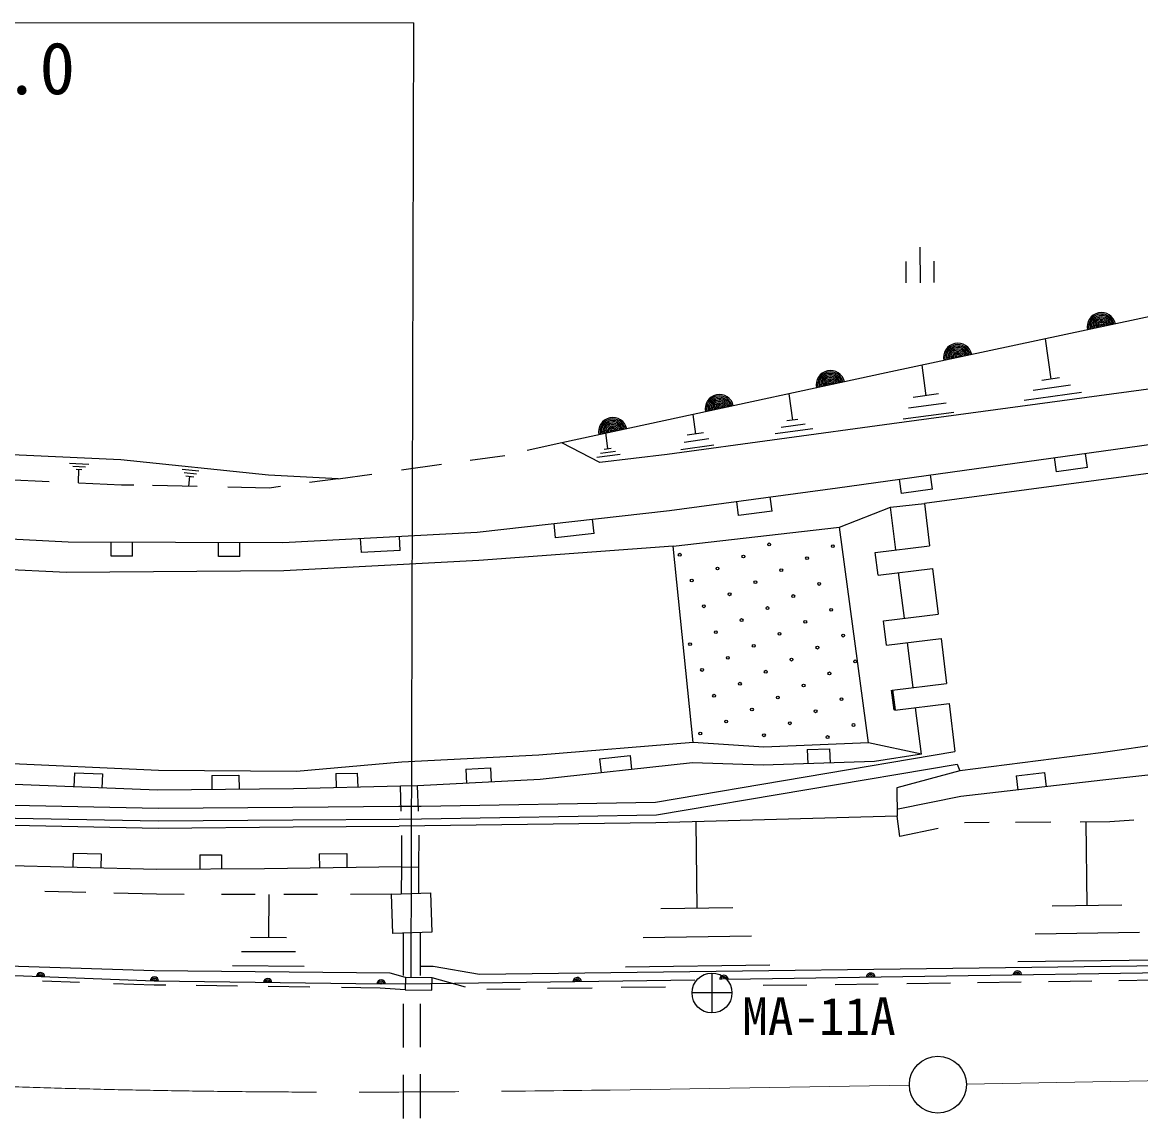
# Model space of a CAD drawing. Units: millimetres, scale not verified. Extents: x 40000 to 680000, y 20000 to 380000.
# Drawn here: x 235537 to 274798, y 274169 to 312677 of the extents above; entities that cross this region are included whole.
import ezdxf
from ezdxf.enums import TextEntityAlignment as Align

# ---------------------------------------------------------------- set-up
doc = ezdxf.new("R2010")
doc.units = ezdxf.units.MM
doc.header["$LTSCALE"] = 1000
doc.linetypes.add('CHAIN', pattern=[18.5, 12, -1.5, 3.5, -1.5])
for name, color, linetype, lineweight in [('M-BGD', 7, 'Continuous', 25), ('M-BMK', 2, 'CHAIN', 13), ('M-BMK-SRVR', 3, 'Continuous', 25), ('M-STR-STR3', 7, 'Continuous', 25), ('M-TTL-FRAM', 2, 'Continuous', 50)]:
    doc.layers.add(name, color=color, linetype=linetype, lineweight=lineweight)
doc.styles.add('ＭＳ ゴシック', font='')
doc.styles.get('ＭＳ ゴシック').set_extended_font_data('MS Gothic')

msp = doc.modelspace()

# ---------------------------------------------------------------- linework, layer by layer
at = {"layer": 'M-BGD'}
for p, q in [((267046, 304783), (267053, 303533)), ((266549, 304280), (266553, 303530)), ((267553, 303536), (267549, 304286)), ((275942, 302519), (265858, 300369)), ((271444, 301558), (271644, 300148)), ((265858, 300369), (258059, 298685)), ((267112, 300633), (267262, 299563)), ((276313, 299959), (266061, 298572)), ((271944, 300188), (271334, 300098)), ((262444, 299628), (262574, 298708)), ((267702, 299623), (266812, 299503)), ((272724, 299678), (270704, 299398)), ((272334, 299938), (271024, 299748)), ((267972, 299303), (266642, 299123)), ((259072, 298903), (259172, 298213)), ((268242, 298973), (266462, 298733)), ((258059, 298685), (254475, 297907)), ((266061, 298572), (258178, 297501)), ((263284, 298398), (261964, 298218)), ((263024, 298568), (262174, 298448)), ((262764, 298728), (262374, 298678)), ((264157, 296325), (280478, 298601)), ((256014, 298268), (256084, 297698)), ((259632, 298043), (258772, 297923)), ((259452, 298253), (258882, 298173)), ((238993, 297310), (229754, 297742)), ((254475, 297907), (253258, 297639)), ((255815, 297212), (254475, 297907)), ((256364, 297608), (255834, 297538)), ((256204, 297708), (255964, 297678)), ((259812, 297823), (258652, 297663)), ((244178, 296769), (238993, 297310)), ((251255, 297295), (252481, 297467)), ((256524, 297498), (255704, 297398)), ((258178, 297501), (255815, 297212)), ((280737, 297595), (267205, 295779)), ((271842, 296892), (271773, 297387)), ((272930, 297043), (272861, 297538)), ((237194, 297188), (237874, 297158)), ((237314, 297088), (237754, 297068)), ((237424, 296978), (237624, 296968)), ((237504, 296498), (237524, 296978)), ((241152, 296983), (241732, 296923)), ((241212, 296863), (241652, 296823)), ((248849, 296958), (250250, 297154)), ((272930, 297043), (271842, 296892)), ((236477, 296540), (234989, 296607)), ((239013, 296426), (237511, 296493)), ((239445, 296417), (239013, 296426)), ((241272, 296743), (241562, 296713)), ((241382, 296373), (241422, 296733)), ((246620, 296646), (244178, 296769)), ((246620, 296646), (245618, 296511)), ((246620, 296646), (247802, 296811)), ((266402, 296133), (266333, 296628)), ((267490, 296285), (267421, 296780)), ((241675, 296371), (240100, 296404)), ((244200, 296320), (242755, 296349)), ((244605, 296374), (244200, 296320)), ((258256, 295525), (264157, 296325)), ((267490, 296285), (266402, 296133)), ((260683, 295350), (260616, 295845)), ((261864, 295509), (261796, 296005)), ((264231, 294944), (266012, 295645)), ((266012, 295645), (267205, 295779)), ((266200, 294147), (266012, 295645)), ((267205, 295779), (267388, 294293)), ((251502, 294766), (258256, 295525)), ((261864, 295509), (260683, 295350)), ((225068, 295017), (237143, 294434)), ((254259, 294573), (254204, 295070)), ((255610, 294725), (255554, 295221)), ((258384, 294280), (264231, 294944)), ((265239, 287368), (264231, 294944)), ((244684, 294406), (251502, 294766)), ((247438, 294051), (247411, 294550)), ((248801, 294123), (248775, 294622)), ((255610, 294725), (254259, 294573)), ((237143, 294434), (244684, 294406)), ((238650, 293928), (238652, 294428)), ((239404, 293925), (239406, 294425)), ((242420, 293914), (242422, 294414)), ((243174, 293912), (243176, 294412)), ((248801, 294123), (247438, 294051)), ((258384, 294280), (251563, 293772)), ((259089, 287386), (258384, 294280)), ((265479, 294058), (267388, 294293)), ((237089, 293353), (225003, 293946)), ((239404, 293925), (238650, 293928)), ((243174, 293912), (242420, 293914)), ((251563, 293772), (244722, 293410)), ((265577, 293260), (265479, 294058)), ((244722, 293410), (237089, 293353)), ((265577, 293260), (267486, 293496)), ((266502, 291745), (266300, 293350)), ((267486, 293496), (267684, 291891)), ((265775, 291656), (267684, 291891)), ((265881, 290797), (265775, 291656)), ((265881, 290797), (267790, 291032)), ((267790, 291032), (267985, 289454)), ((266807, 289309), (266609, 290887)), ((266076, 289219), (267985, 289454)), ((266163, 288513), (266076, 289219)), ((266163, 288513), (268072, 288749)), ((267100, 286975), (266896, 288604)), ((268072, 288749), (268280, 287066)), ((278388, 287738), (273397, 287023)), ((259089, 287386), (253664, 286934)), ((257763, 285285), (268280, 287066)), ((261566, 287220), (259089, 287386)), ((265239, 287368), (261566, 287220)), ((263094, 287133), (263875, 287159)), ((263094, 287133), (263111, 286633)), ((263875, 287159), (263892, 286660)), ((267100, 286975), (265239, 287368)), ((273397, 287023), (268445, 286388)), ((240311, 286394), (230517, 286838)), ((248862, 286687), (245158, 286364)), ((253664, 286934), (248862, 286687)), ((259064, 286668), (253721, 286076)), ((255803, 286810), (256872, 286928)), ((255803, 286810), (255858, 286313)), ((256872, 286928), (256927, 286431)), ((257805, 284836), (268355, 286622)), ((261549, 286581), (259064, 286668)), ((265454, 286712), (261549, 286581)), ((267100, 286975), (265454, 286712)), ((268355, 286622), (268445, 286388)), ((278478, 286615), (273471, 286059)), ((237367, 286319), (237348, 285819)), ((237367, 286319), (238345, 286280)), ((238345, 286280), (238325, 285781)), ((245158, 286364), (240311, 286394)), ((242185, 286225), (243139, 286236)), ((242185, 286225), (242190, 285725)), ((243139, 286236), (243145, 285736)), ((246546, 286291), (247297, 286308)), ((246546, 286291), (246557, 285791)), ((247297, 286308), (247309, 285808)), ((251110, 286446), (251972, 286489)), ((251110, 286446), (251135, 285947)), ((251972, 286489), (251997, 285990)), ((268445, 286388), (266242, 285785)), ((270423, 286208), (271420, 286324)), ((271420, 286324), (271478, 285827)), ((240281, 285705), (230503, 286086)), ((248812, 285842), (245054, 285756)), ((249412, 285861), (248812, 285842)), ((248839, 284975), (248812, 285842)), ((253721, 286076), (249412, 285861)), ((249440, 284964), (249412, 285861)), ((273471, 286059), (268488, 285480)), ((270423, 286208), (270481, 285712)), ((245054, 285756), (240281, 285705)), ((266242, 285785), (266255, 284793)), ((268488, 285480), (266286, 285044)), ((230528, 285274), (240310, 285077)), ((240310, 285077), (245033, 285114)), ((245033, 285114), (248757, 285140)), ((248757, 285140), (249541, 285149)), ((249541, 285149), (257763, 285285)), ((230512, 284824), (240307, 284627)), ((230512, 284824), (240307, 284627)), ((240307, 284627), (245037, 284664)), ((240307, 284627), (245037, 284664)), ((245037, 284664), (248760, 284690)), ((245037, 284664), (248760, 284690)), ((248762, 284690), (249546, 284699)), ((249548, 284699), (257805, 284836)), ((266255, 284793), (257780, 284554)), ((266343, 284083), (266255, 284793)), ((274554, 284648), (273715, 284592)), ((230503, 284574), (240306, 284377)), ((240306, 284377), (245039, 284414)), ((245039, 284414), (248762, 284440)), ((257780, 284554), (248762, 284440)), ((259182, 284593), (259222, 281563)), ((267686, 284365), (266343, 284083)), ((269476, 284566), (268617, 284561)), ((271641, 284579), (270407, 284572)), ((273715, 284592), (272679, 284586)), ((272872, 284583), (272912, 281653)), ((248855, 283012), (248865, 284116)), ((249455, 283007), (249465, 284123)), ((237316, 283492), (237304, 282993)), ((237316, 283492), (238300, 283468)), ((238300, 283468), (238288, 282968)), ((245961, 283473), (246924, 283486)), ((245961, 283473), (245968, 282974)), ((246924, 283486), (246930, 282986)), ((240256, 282919), (230415, 283164)), ((241767, 283430), (242524, 283436)), ((241767, 283430), (241771, 282931)), ((242524, 283436), (242528, 282936)), ((244043, 282948), (240256, 282919)), ((248855, 283012), (244043, 282948)), ((248851, 282064), (248855, 283012)), ((248855, 283012), (249455, 283007)), ((249451, 282085), (249455, 283009)), ((237768, 282112), (236331, 282146)), ((240241, 282052), (238750, 282088)), ((241218, 282048), (240241, 282052)), ((243706, 282040), (242525, 282044)), ((244192, 282043), (244182, 280533)), ((245896, 282044), (244719, 282041)), ((248501, 282052), (247058, 282048)), ((248501, 282052), (249862, 282100)), ((248549, 280671), (248501, 282052)), ((249862, 282100), (249911, 280718)), ((260482, 281573), (257952, 281543)), ((274132, 281673), (271692, 281633)), ((249911, 280718), (248549, 280671)), ((244812, 280523), (243552, 280533)), ((248917, 279194), (248917, 280683)), ((249517, 279194), (249517, 280704)), ((261132, 280573), (257332, 280523)), ((274752, 280703), (271092, 280653)), ((245122, 280023), (243232, 280033)), ((240165, 279356), (232200, 279613)), ((261782, 279563), (256712, 279493)), ((275372, 279733), (270492, 279673)), ((240169, 278996), (232184, 279301)), ((248451, 279282), (240165, 279356)), ((245432, 279513), (242912, 279533)), ((248989, 279130), (248451, 279282)), ((249962, 279511), (249517, 279515)), ((251585, 279235), (249962, 279511)), ((275585, 279533), (251585, 279235)), ((275625, 279285), (260343, 279056)), ((237548, 278950), (236244, 278994)), ((240169, 278862), (238740, 278910)), ((248131, 278895), (240169, 278996)), ((240572, 278856), (240169, 278862)), ((243087, 278822), (241636, 278842)), ((245629, 278787), (244165, 278807)), ((248099, 278753), (246747, 278772)), ((248980, 278698), (248099, 278753)), ((249865, 278899), (248131, 278895)), ((248989, 279130), (248980, 278698)), ((249925, 279111), (248989, 279130)), ((259149, 279038), (249865, 278899)), ((249916, 278678), (249925, 279111)), ((251096, 278788), (249925, 279111)), ((255547, 278757), (253969, 278735)), ((258112, 278793), (256563, 278771)), ((263080, 278862), (261543, 278840)), ((265586, 278896), (264070, 278875)), ((268124, 278931), (266584, 278910)), ((270602, 278966), (269074, 278945)), ((273081, 279000), (271561, 278979)), ((275306, 279031), (274030, 279013)), ((248980, 278698), (249916, 278678)), ((253019, 278722), (251843, 278706)), ((248918, 276667), (248918, 278198)), ((249518, 276674), (249518, 278205)), ((248919, 274169), (248919, 275707)), ((249519, 274183), (249519, 275728))]:
    msp.add_line(p, q, dxfattribs=at)
for centre in [(261757, 294340), (263992, 294279), (258615, 293978), (260851, 293917), (263086, 293856), (259944, 293495), (262180, 293433), (259038, 293072), (261273, 293011), (263509, 292950), (260367, 292588), (262602, 292527), (259461, 292166), (261696, 292105), (260790, 291682), (263931, 292043), (263025, 291621), (259883, 291259), (262119, 291198), (264354, 291137), (258977, 290837), (261212, 290776), (263448, 290715), (260306, 290353), (262541, 290292), (264776, 290231), (259400, 289930), (261635, 289869), (263870, 289808), (260729, 289447), (262964, 289386), (259822, 289024), (262058, 288963), (261151, 288540), (264293, 288902), (263386, 288479), (260245, 288118), (262480, 288057), (264715, 287996), (259339, 287695), (261574, 287634), (263809, 287573)]:
    msp.add_circle(centre, 50, dxfattribs=at)
for centre, radius, start, end in [((273421, 301982), 500, 12.0368, 192.0368), ((273421, 301982), 500, 12.0368, 192.0368), ((273421, 301982), 450, 12.0368, 192.0368), ((273421, 301982), 400, 12.0368, 192.0368), ((273421, 301982), 350, 12.0368, 192.0368), ((273421, 301982), 300, 12.0368, 192.0368), ((273421, 301982), 250, 12.0368, 192.0368), ((273421, 301982), 200, 12.0368, 192.0368), ((273421, 301982), 150, 12.0368, 192.0368), ((273421, 301982), 100, 12.0368, 192.0368), ((273421, 301982), 50, 12.0368, 192.0368), ((268379, 300907), 500, 12.0368, 192.0368), ((268379, 300907), 500, 12.0368, 192.0368), ((268379, 300907), 450, 12.0368, 192.0368), ((268379, 300907), 400, 12.0368, 192.0368), ((268379, 300907), 350, 12.0368, 192.0368), ((268379, 300907), 300, 12.0368, 192.0368), ((268379, 300907), 250, 12.0368, 192.0368), ((268379, 300907), 200, 12.0368, 192.0368), ((268379, 300907), 150, 12.0368, 192.0368), ((268379, 300907), 100, 12.0368, 192.0368), ((268379, 300907), 50, 12.0368, 192.0368), ((263908, 299948), 500, 12.1817, 192.1817), ((263908, 299948), 500, 12.1817, 192.1817), ((263908, 299948), 450, 12.1817, 192.1817), ((263908, 299948), 400, 12.1817, 192.1817), ((263908, 299948), 350, 12.1817, 192.1817), ((263908, 299948), 300, 12.1817, 192.1817), ((263908, 299948), 250, 12.1817, 192.1817), ((263908, 299948), 200, 12.1817, 192.1817), ((263908, 299948), 150, 12.1817, 192.1817), ((263908, 299948), 100, 12.1817, 192.1817), ((263908, 299948), 50, 12.1817, 192.1817), ((260009, 299106), 500, 12.1817, 192.1817), ((260009, 299106), 500, 12.1817, 192.1817), ((260009, 299106), 450, 12.1817, 192.1817), ((260009, 299106), 400, 12.1817, 192.1817), ((260009, 299106), 350, 12.1817, 192.1817), ((260009, 299106), 300, 12.1817, 192.1817), ((260009, 299106), 250, 12.1817, 192.1817), ((260009, 299106), 200, 12.1817, 192.1817), ((260009, 299106), 150, 12.1817, 192.1817), ((260009, 299106), 100, 12.1817, 192.1817), ((256267, 298296), 500, 12.2462, 192.2462), ((256267, 298296), 500, 12.2462, 192.2462), ((260009, 299106), 50, 12.1817, 192.1817), ((256267, 298296), 450, 12.2462, 192.2462), ((256267, 298296), 400, 12.2462, 192.2462), ((256267, 298296), 350, 12.2462, 192.2462), ((256267, 298296), 300, 12.2462, 192.2462), ((256267, 298296), 250, 12.2462, 192.2462), ((256267, 298296), 200, 12.2462, 192.2462), ((256267, 298296), 150, 12.2462, 192.2462), ((256267, 298296), 100, 12.2462, 192.2462), ((256267, 298296), 50, 12.2462, 192.2462), ((236176, 279148), 150, 357.8118, 177.8118), ((236176, 279148), 100, 357.8118, 177.8118), ((236176, 279148), 50, 357.8118, 177.8118), ((240169, 278996), 150, 359.2786, 177.8118), ((260169, 279054), 150, 0.8591, 180.8591), ((260169, 279054), 100, 0.8591, 180.8591), ((265321, 279131), 150, 0.8591, 180.8591), ((265321, 279131), 100, 0.8591, 180.8591), ((265321, 279131), 50, 0.8591, 180.8591), ((270473, 279208), 150, 0.8591, 180.8591), ((270473, 279208), 100, 0.8591, 180.8591), ((270473, 279208), 50, 0.8591, 180.8591), ((240169, 278996), 100, 359.2786, 177.8118), ((240169, 278996), 50, 359.2786, 177.8118), ((244150, 278945), 150, 359.2786, 179.2786), ((244150, 278945), 100, 359.2786, 179.2786), ((244150, 278945), 50, 359.2786, 179.2786), ((248131, 278895), 150, 0.1295, 179.2786), ((248131, 278895), 100, 0.1295, 179.2786), ((248131, 278895), 50, 0.1295, 179.2786), ((255017, 278976), 150, 0.8591, 180.8591), ((255017, 278976), 100, 0.8591, 180.8591), ((255017, 278976), 50, 0.8591, 180.8591), ((260169, 279054), 50, 0.8591, 180.8591)]:
    msp.add_arc(centre, radius, start, end, dxfattribs=at)
at = {"layer": 'M-BMK'}
for p, q in [((268679, 275381), (312219, 276143)), ((256172, 275171), (266679, 275346))]:
    msp.add_line(p, q, dxfattribs=at)
msp.add_open_spline([(197015, 278549), (202320, 277913), (207625, 277277), (212942, 276757), (218515, 276211), (224102, 275792), (229696, 275516), (235001, 275253), (240312, 275119), (245623, 275102), (249139, 275091), (252655, 275131), (256172, 275171)], degree=3, knots=[0, 0, 0, 0, 1, 1, 1, 2, 2, 2, 3, 3, 3, 4, 4, 4, 4], dxfattribs=at)
at = {"layer": 'M-BMK-SRVR'}
for p, q in [((259748, 279283), (259748, 277883)), ((260448, 278583), (259048, 278583))]:
    msp.add_line(p, q, dxfattribs=at)
for centre, radius in [((259748, 278583), 700), ((267679, 275363), 1000)]:
    msp.add_circle(centre, radius, dxfattribs=at)
at = {"layer": 'M-STR-STR3'}
for p in [(228064, 312677), (249191, 279126)]:
    msp.add_line(p, (249279, 312662), dxfattribs=at)
at = {"layer": 'M-TTL-FRAM'}
msp.add_line((266163, 288513), (266075, 289219), dxfattribs=at)

# ---------------------------------------------------------------- texts
at = {"layer": 'M-BMK-SRVR', "style": 'ＭＳ ゴシック'}
msp.add_text('MA-11A', height=1320, dxfattribs=at).set_placement((260812, 276710), align=Align.BOTTOM_LEFT)
at = {"layer": 'M-STR-STR3', "style": 'ＭＳ ゴシック'}
msp.add_text('L＝9.0', height=1833, dxfattribs=at).set_placement((229900, 309601), align=Align.BOTTOM_LEFT)

doc.saveas('drawing.dxf')
